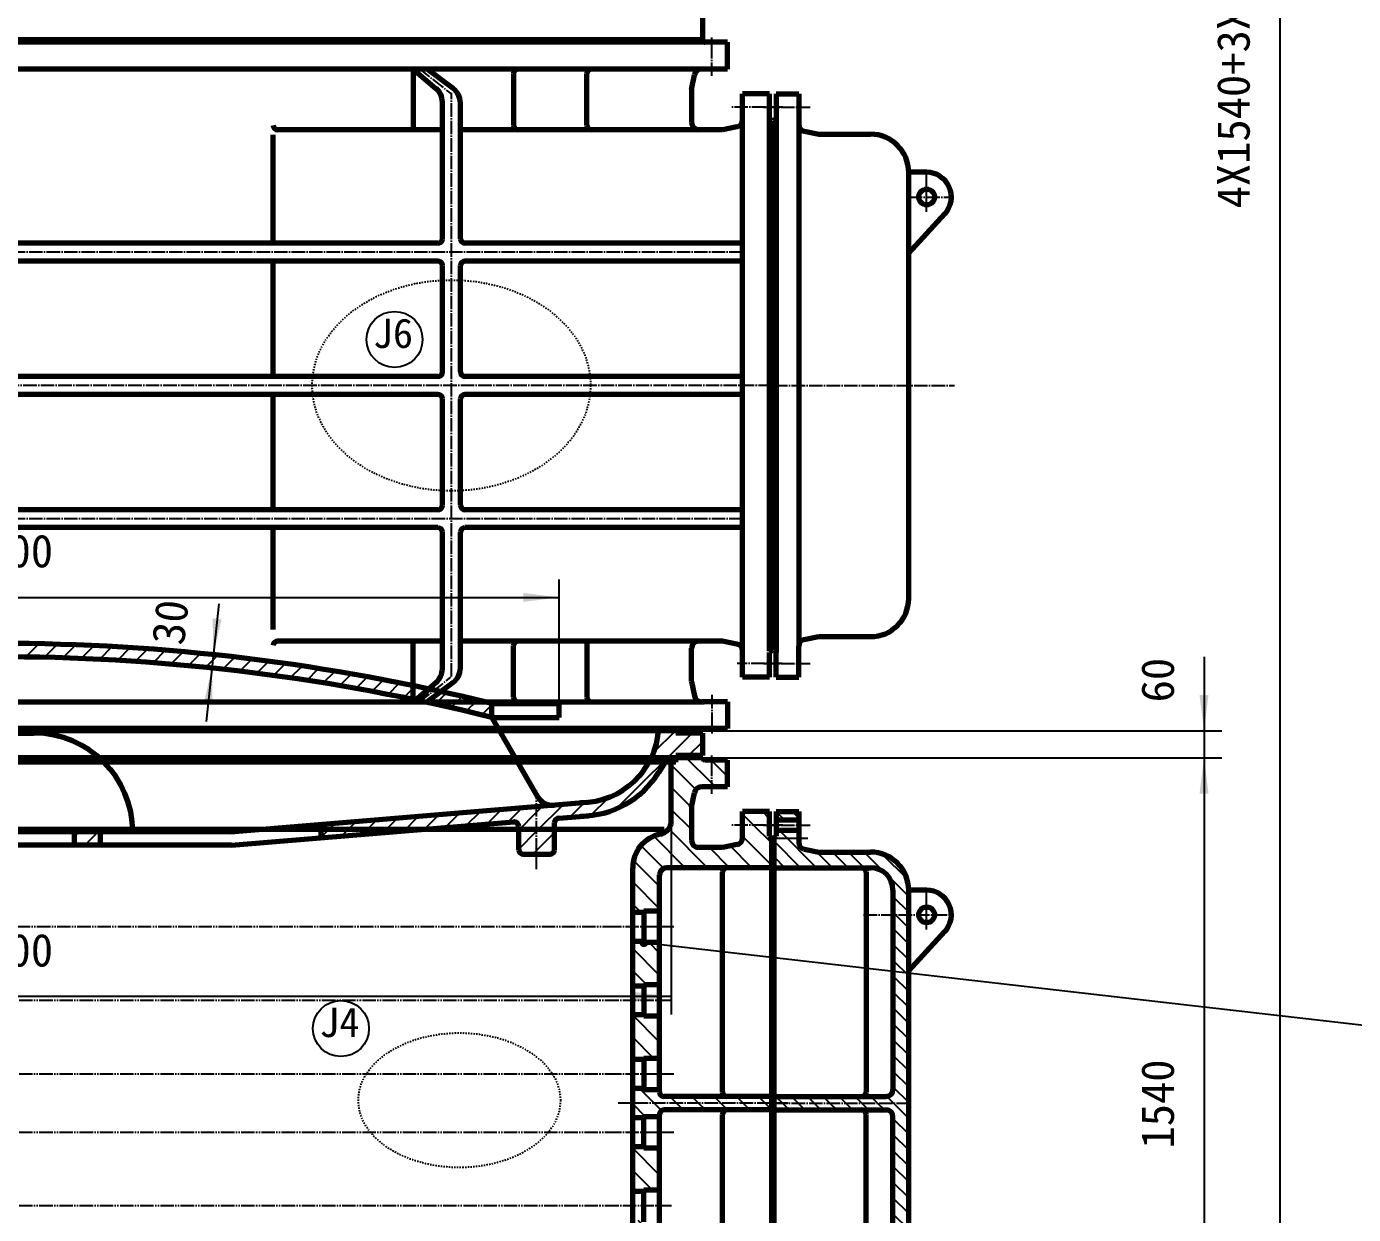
# Model space of a CAD drawing. Header units: millimetres. Extents: x -12040 to 11740, y -16820 to 16820.
# Drawn here: x -5092 to -2135, y -12496 to -9848 of the extents above; entities that cross this region are included whole.
import ezdxf

# ---------------------------------------------------------------- set-up
doc = ezdxf.new("R2010")
doc.units = ezdxf.units.MM
for name, pattern in [('EB_DASH', [6, 3, -3]), ('EB_DASHDOT', [39, 30, -3, 3, -3]), ('EB_DASHDOTDOT', [45, 30, -3, 3, -3, 3, -3])]:
    doc.linetypes.add(name, pattern=pattern)
for name, color, linetype, lineweight in [('CAXA0', 7, 'Continuous', 70), ('CAXA1', 1, 'EB_DASHDOT', 25), ('CAXA2', 6, 'EB_DASH', 25), ('CAXA3', 7, 'Continuous', 25), ('CAXA4', 3, 'Continuous', 25), ('CAXA5', 4, 'Continuous', 25)]:
    doc.layers.add(name, color=color, linetype=linetype, lineweight=lineweight)
doc.styles.add('UserTxtStyle1', font='SIMFANG.TTF')
doc.styles.add('UserTxtStyle2', font='SIMFANG.TTF')
doc.styles.add('标准', font='SIMFANG.TTF')
doc.dimstyles.new('标准', dxfattribs={"dimscale": 20, "dimtxt": 3.5, "dimasz": 4, "dimexe": 2, "dimexo": 0, "dimtad": 1, "dimdsep": 46, "dimtxsty": '标准', "dimcen": 0, "dimdle": 6, "dimaunit": 1, "dimazin": 2, "dimtfac": 1, "dimtdec": 3, "dimtmove": 0, "dimatfit": 3, "dimfxl": 0, "dimtolj": 1, "dimtzin": 0, "dimarcsym": 0})

# ---------------------------------------------------------------- blocks, each defined once
blk = doc.blocks.new('CAXBLOCK4', base_point=(-3585.4, -11522.3))
at = {"layer": 'CAXA5', "color": 0, "linetype": 'Continuous', "lineweight": 25}
for p, q in [((-3600.4, -11548.4), (-3655.2, -11493.6)), ((-3565.2, -11534.1), (-3621.7, -11477.6)), ((-3565.2, -11484.6), (-3567.2, -11482.6)), ((-3530.2, -11519.6), (-3565.2, -11484.6)), ((-3610.2, -11588.1), (-3655.2, -11543.1)), ((-3556.7, -11542.6), (-3565.2, -11534.1)), ((-3610.2, -11637.6), (-3655.2, -11592.6)), ((-3574.7, -11722.6), (-3661, -11636.3)), ((-3431.2, -11668.1), (-3471.7, -11627.6)), ((-3672.1, -11724.2), (-3723, -11673.3)), ((-3624.2, -11722.6), (-3694.4, -11652.5)), ((-3525.2, -11722.6), (-3570.2, -11677.6)), ((-3475.7, -11722.6), (-3524.1, -11674.2)), ((-3431.2, -11717.6), (-3496.2, -11652.6)), ((-3681.2, -11764.6), (-3739.5, -11706.4)), ((-3681.2, -11814.1), (-3741.2, -11754.1)), ((-3722.4, -11822.4), (-3741.2, -11803.6))]:
    blk.add_line(p, q, dxfattribs=at)
blk = doc.blocks.new('CAXBLOCK5', base_point=(-3435.3, -11600.7))
at = {"layer": 'CAXA5', "color": 0, "linetype": 'Continuous', "lineweight": 25}
for p, q in [((-3471.7, -11627.6), (-3496.2, -11603.1)), ((-3436.2, -11613.6), (-3452.2, -11597.6))]:
    blk.add_line(p, q, dxfattribs=at)
blk = doc.blocks.new('CAXBLOCK6', base_point=(-3605.3, -12235))
at = {"layer": 'CAXA5', "color": 0, "linetype": 'Continuous', "lineweight": 25}
for p, q in [((-3681.2, -11962.6), (-3741.2, -11902.6)), ((-3681.2, -11913.1), (-3704.7, -11889.6)), ((-3709.7, -11983.6), (-3741.2, -11952.1)), ((-3681.2, -12111.1), (-3741.2, -12051.1)), ((-3681.2, -12061.6), (-3689.2, -12053.6)), ((-3694.2, -12147.6), (-3741.2, -12100.6)), ((-3740.9, -12150.4), (-3741.2, -12150.1)), ((-3693.2, -12247.6), (-3725.9, -12214.9)), ((-3643.7, -12247.6), (-3658.7, -12232.6)), ((-3594.2, -12247.6), (-3609.2, -12232.6)), ((-3544.7, -12247.6), (-3559.7, -12232.6)), ((-3495.2, -12247.6), (-3510.2, -12232.6)), ((-3445.7, -12247.6), (-3460.7, -12232.6)), ((-3712.7, -12277.6), (-3741.2, -12249.1)), ((-3676.6, -12264.2), (-3693.2, -12247.6)), ((-3628.7, -12262.6), (-3643.7, -12247.6)), ((-3579.2, -12262.6), (-3594.2, -12247.6)), ((-3529.7, -12262.6), (-3544.7, -12247.6)), ((-3480.2, -12262.6), (-3495.2, -12247.6)), ((-3431.2, -12262.1), (-3445.7, -12247.6))]:
    blk.add_line(p, q, dxfattribs=at)
blk = doc.blocks.new('CAXBLOCK7', base_point=(-3664.9, -12559.9))
at = {"layer": 'CAXA5', "color": 0, "linetype": 'Continuous', "lineweight": 25}
for p, q in [((-3681.2, -12408.1), (-3741.2, -12348.1)), ((-3681.2, -12358.6), (-3692.2, -12347.6)), ((-3697.2, -12441.6), (-3741.2, -12397.6)), ((-3681.2, -12556.6), (-3728.9, -12508.9)), ((-3681.7, -12605.6), (-3741.2, -12546.1)), ((-3728.4, -12608.4), (-3741.2, -12595.6))]:
    blk.add_line(p, q, dxfattribs=at)
blk = doc.blocks.new('CAXBLOCK3', base_point=(-5155.2, -11487.6))
at = {"layer": 'CAXA0'}
for p, q in [((-3585.2, -11477.6), (-6725.2, -11477.6)), ((-3645.2, -11487.6), (-5155.2, -11487.6)), ((-3655.2, -11618.5), (-3655.2, -11487.6)), ((-3645.2, -11487.6), (-3645.2, -11477.6)), ((-3530.2, -11482.6), (-3580.2, -11482.6)), ((-3530.2, -11542.6), (-3530.2, -11482.6)), ((-3610.2, -11587.6), (-3603.8, -11555.5)), ((-3530.2, -11542.6), (-3588.1, -11542.6)), ((-3610.2, -11587.6), (-3610.2, -11661.6)), ((-3436.2, -11597.6), (-3496.2, -11597.6)), ((-3496.2, -11655.5), (-3496.2, -11597.6)), ((-3436.2, -11652.6), (-3436.2, -11597.6)), ((-3670.7, -11637.3), (-5155.2, -11637.3)), ((-3541.2, -11677.6), (-3594.2, -11677.6)), ((-3509.1, -11671.2), (-3541.2, -11677.6)), ((-3431.2, -11657.6), (-3436.2, -11652.6)), ((-3431.2, -12837.6), (-3431.2, -11657.6)), ((-3741.2, -12772.6), (-3741.2, -11722.6)), ((-3431.2, -11722.6), (-3665.2, -11722.6)), ((-3541.2, -12222.6), (-3541.2, -11732.6)), ((-3681.2, -12222.6), (-3681.2, -11738.6)), ((-3716.2, -11822.4), (-3741.2, -11822.4)), ((-3681.2, -11819.6), (-3716.2, -11819.6)), ((-3716.2, -11819.6), (-3716.2, -11889.6)), ((-3716.2, -11886.9), (-3741.2, -11886.9)), ((-3681.2, -11889.6), (-3716.2, -11889.6)), ((-3716.2, -11986.4), (-3741.2, -11986.4)), ((-3681.2, -11983.6), (-3716.2, -11983.6)), ((-3716.2, -11983.6), (-3716.2, -12053.6)), ((-3716.2, -12050.9), (-3741.2, -12050.9)), ((-3681.2, -12053.6), (-3716.2, -12053.6)), ((-3716.2, -12150.4), (-3741.2, -12150.4)), ((-3681.2, -12147.6), (-3716.2, -12147.6)), ((-3716.2, -12147.6), (-3716.2, -12217.6)), ((-3716.2, -12214.9), (-3741.2, -12214.9)), ((-3681.2, -12217.6), (-3716.2, -12217.6)), ((-3431.2, -12232.6), (-3671.2, -12232.6)), ((-3431.2, -12262.6), (-3671.2, -12262.6)), ((-3716.2, -12280.4), (-3741.2, -12280.4)), ((-3681.2, -12277.6), (-3716.2, -12277.6)), ((-3716.2, -12347.6), (-3716.2, -12277.6)), ((-3681.2, -12756.6), (-3681.2, -12272.6)), ((-3541.2, -12762.6), (-3541.2, -12272.6)), ((-3716.2, -12344.9), (-3741.2, -12344.9)), ((-3681.2, -12347.6), (-3716.2, -12347.6)), ((-3716.2, -12444.4), (-3741.2, -12444.4)), ((-3681.2, -12441.6), (-3716.2, -12441.6)), ((-3716.2, -12511.6), (-3716.2, -12441.6))]:
    blk.add_line(p, q, dxfattribs=at)
at = {"layer": 'CAXA0', "linetype": 'EB_DASHDOT', "lineweight": 25}
for p, q in [((-3565.2, -11557.7), (-3565.2, -11472.2)), ((-3406.6, -11627.6), (-3523.1, -11627.6)), ((-3649.4, -11854.6), (-3778.8, -11854.6)), ((-3655.1, -12018.6), (-3773.6, -12018.6)), ((-3649.4, -12182.6), (-3773.6, -12182.6)), ((-3394.9, -12247.6), (-3773.6, -12247.6)), ((-3649.4, -12312.6), (-3773.6, -12312.6)), ((-3655.1, -12476.6), (-3773.6, -12476.6))]:
    blk.add_line(p, q, dxfattribs=at)
at = {"layer": 'CAXA0'}
for centre, radius, start, end in [((-3580.2, -11477.6), 5, 180, 270), ((-3588.1, -11558.6), 16, 90, 168.6901), ((-3685.2, -11618.5), 30, 280.8757, 360), ((-3665.2, -11722.6), 76, 100.8757, 180.9201), ((-3594.2, -11661.6), 16, 180, 270), ((-3512.2, -11655.5), 16, 281.3099, 360), ((-3665.2, -11738.6), 16, 90, 180), ((-3531.2, -11732.6), 10, 90, 180), ((-3671.2, -12222.6), 10, 180, 270), ((-3531.2, -12222.6), 10, 180, 270), ((-3671.2, -12272.6), 10, 90, 180), ((-3531.2, -12272.6), 10, 90, 180)]:
    blk.add_arc(centre, radius, start, end, dxfattribs=at)
at = {"layer": 'CAXA3', "linetype": 'Continuous', "lineweight": 25}
blk.add_line((-3350.7, -11657.6), (-3431.2, -11657.6), dxfattribs=at)
at = {"layer": 'CAXA5'}
for name, p in [('CAXBLOCK4', (-3585.4, -11522.3)), ('CAXBLOCK5', (-3435.3, -11600.7)), ('CAXBLOCK6', (-3605.3, -12235)), ('CAXBLOCK7', (-3664.9, -12559.9))]:
    blk.add_blockref(name, p, dxfattribs=at)
blk = doc.blocks.new('CAXBLOCK16', base_point=(-5155.2, -11417.6))
at = {"layer": 'CAXA0', "linetype": 'EB_DASHDOT', "lineweight": 25}
for p, q in [((-3565.2, -9957.7), (-3565.2, -9872.2)), ((-4145.2, -11296.6), (-4145.2, -9995.6)), ((-3406.6, -10027.6), (-3523.1, -10027.6)), ((-3496.2, -10350.6), (-6879.2, -10350.6)), ((-3431.2, -10647.6), (-6879.2, -10647.6)), ((-3496.2, -10944.6), (-6879.2, -10944.6)), ((-3407.9, -11267.6), (-3508.1, -11267.6)), ((-3565.2, -11337.6), (-3565.2, -11423.1))]:
    blk.add_line(p, q, dxfattribs=at)
at = {"layer": 'CAXA0'}
for p, q in [((-3580, -9882.6), (-6726.3, -9882.6)), ((-3585.2, -9877.6), (-6725.2, -9877.6)), ((-3530.2, -9882.6), (-3580.2, -9882.6)), ((-3530.2, -9942.6), (-3530.2, -9882.6)), ((-3588.1, -9942.6), (-6729.8, -9942.6)), ((-4230.6, -9942.6), (-4230.6, -10077.6)), ((-4230.6, -9942.6), (-4179.5, -9985.6)), ((-4198.9, -9942.6), (-4141.3, -9985.6)), ((-4006.9, -9952.6), (-4006.9, -10067.6)), ((-3843.2, -10067.6), (-3843.2, -9952.6)), ((-3610.2, -9987.6), (-3603.8, -9955.5)), ((-3530.2, -9942.6), (-3588.1, -9942.6)), ((-3610.2, -9987.6), (-3610.2, -10061.6)), ((-4165.2, -10320.6), (-4165.2, -10016.3)), ((-4125.2, -10320.6), (-4125.2, -10017.7)), ((-3436.2, -9997.6), (-3496.2, -9997.6)), ((-3496.2, -11239.7), (-3496.2, -9997.6)), ((-3436.2, -11240.1), (-3436.2, -9997.6)), ((-4165.7, -10077.6), (-4532.4, -10077.6)), ((-4144.7, -10077.6), (-4145.2, -10077.6)), ((-3594.2, -10077.6), (-4126.5, -10077.6)), ((-3541.2, -10077.6), (-3594.2, -10077.6)), ((-3509.1, -10071.2), (-3541.2, -10077.6)), ((-3431.2, -10057.6), (-3436.2, -10052.6)), ((-3431.2, -11237.6), (-3431.2, -10057.6)), ((-4542.4, -10330.6), (-4542.4, -10089.1)), ((-4175.2, -10330.6), (-6135.2, -10330.6)), ((-3496.2, -10330.6), (-4115.2, -10330.6)), ((-4175.2, -10370.6), (-6135.2, -10370.6)), ((-4542.4, -10627.6), (-4542.4, -10370.6)), ((-3496.2, -10370.6), (-4115.2, -10370.6)), ((-4165.2, -10617.6), (-4165.2, -10380.6)), ((-4125.2, -10617.6), (-4125.2, -10380.6)), ((-4175.2, -10627.6), (-5856.3, -10627.6)), ((-3496.2, -10627.6), (-4115.2, -10627.6)), ((-4175.2, -10667.6), (-5856.3, -10667.6)), ((-4542.4, -10924.6), (-4542.4, -10667.6)), ((-3496.2, -10667.6), (-4115.2, -10667.6)), ((-4165.2, -10914.6), (-4165.2, -10677.6)), ((-4125.2, -10914.6), (-4125.2, -10677.6)), ((-4175.2, -10924.6), (-6135.2, -10924.6)), ((-3496.2, -10924.6), (-4115.2, -10924.6)), ((-4175.2, -10964.6), (-6135.2, -10964.6)), ((-4542.4, -11191.6), (-4542.4, -10964.6)), ((-3496.2, -10964.6), (-4115.2, -10964.6)), ((-4165.2, -11279), (-4165.2, -10974.6)), ((-4125.2, -11277.6), (-4125.2, -10974.6)), ((-4165.2, -11217.6), (-4532.4, -11217.6)), ((-4230.6, -11352.6), (-4230.6, -11217.6)), ((-3594.2, -11217.6), (-4125.2, -11217.6)), ((-4006.9, -11342.6), (-4006.9, -11227.6)), ((-3843.2, -11217.6), (-3843.2, -11342.6)), ((-3610.2, -11307.6), (-3610.2, -11233.6)), ((-3541.2, -11217.6), (-3594.2, -11217.6)), ((-3541.2, -11217.6), (-3594.2, -11217.6)), ((-3509.1, -11224.1), (-3541.2, -11217.6)), ((-3496.2, -11297.6), (-3496.2, -11239.7)), ((-3431.2, -11237.6), (-3436.2, -11242.6)), ((-3436.2, -11297.6), (-3436.2, -11242.6)), ((-4230.6, -11352.6), (-4179.5, -11309.6)), ((-4198.9, -11352.6), (-4141.3, -11309.6)), ((-3610.2, -11307.6), (-3603.8, -11339.8)), ((-3436.2, -11297.6), (-3496.2, -11297.6)), ((-6780.2, -11352.6), (-3581.9, -11352.6)), ((-3530.2, -11352.6), (-3588.1, -11352.6)), ((-3530.2, -11352.6), (-3530.2, -11412.6)), ((-3580.2, -11412.6), (-6780.2, -11412.6)), ((-3585.2, -11417.6), (-6725.2, -11417.6)), ((-3585.2, -11417.6), (-6725.2, -11417.6)), ((-3530.2, -11412.6), (-3580.2, -11412.6))]:
    blk.add_line(p, q, dxfattribs=at)
for centre, radius, start, end in [((-3580.2, -9877.6), 5, 180, 270), ((-3996.9, -9952.6), 10, 90, 180), ((-3833.2, -9952.6), 10, 90, 180), ((-3588.1, -9958.6), 16, 90, 168.6901), ((-4205.2, -10016.3), 40, 0, 49.941), ((-4165.2, -10017.7), 40, 0, 53.258), ((-4532.4, -10067.6), 10, 180, 270), ((-3996.9, -10067.6), 10, 180, 270), ((-3833.2, -10067.6), 10, 180, 270), ((-3594.2, -10061.6), 16, 180, 270), ((-3512.2, -10055.5), 16, 281.3099, 360), ((-4175.2, -10320.6), 10, 270, 360), ((-4115.2, -10320.6), 10, 180, 270), ((-4175.2, -10380.6), 10, 0, 90), ((-4115.2, -10380.6), 10, 90, 180), ((-4175.2, -10617.6), 10, 270, 360), ((-4115.2, -10617.6), 10, 180, 270), ((-4175.2, -10677.6), 10, 0, 90), ((-4115.2, -10677.6), 10, 90, 180), ((-4175.2, -10914.6), 10, 270, 360), ((-4115.2, -10914.6), 10, 180, 270), ((-4175.2, -10974.6), 10, 0, 90), ((-4115.2, -10974.6), 10, 90, 180), ((-4532.4, -11227.6), 10, 90, 180), ((-3996.9, -11227.6), 10, 90, 180), ((-3594.2, -11233.6), 16, 90, 180), ((-3512.2, -11239.7), 16, 0, 78.6901), ((-4205.2, -11279), 40, 310.059, 360), ((-4165.2, -11277.6), 40, 306.742, 360), ((-3996.9, -11342.6), 10, 180, 270), ((-3833.2, -11342.6), 10, 180, 270), ((-3588.1, -11336.6), 16, 191.3099, 270), ((-3580.2, -11417.6), 5, 90, 180)]:
    blk.add_arc(centre, radius, start, end, dxfattribs=at)
at = {"layer": 'CAXA0', "linetype": 'EB_DASH', "lineweight": 25}
blk.add_ellipse((-4145.2, -10647.6), major_axis=(310, 0), ratio=0.758065, dxfattribs=at)
at = {"layer": 'CAXA1', "linetype": 'EB_DASHDOT', "lineweight": 25}
for p, q in [((-4217.7, -9940.8), (-4146.5, -9997.2)), ((-4217.7, -11354.5), (-4146.5, -11298.1))]:
    blk.add_line(p, q, dxfattribs=at)
blk = doc.blocks.new('CAXBLOCK19', base_point=(-5000.2, -11235))
at = {"layer": 'CAXA5', "color": 0, "linetype": 'Continuous', "lineweight": 25}
for p, q in [((-5155.2, -11229.3), (-5148.5, -11222.6)), ((-5155.2, -11271.8), (-5106.4, -11222.9)), ((-5094.1, -11253), (-5064.6, -11223.5)), ((-5052.4, -11253.8), (-5023.1, -11224.5)), ((-5011.1, -11254.9), (-4982.1, -11225.9)), ((-4970.2, -11256.4), (-4941.4, -11227.6)), ((-4929.6, -11258.2), (-4901, -11229.7)), ((-4889.3, -11260.4), (-4861, -11232.1)), ((-4849.4, -11262.9), (-4821.3, -11234.8)), ((-4809.8, -11265.8), (-4781.9, -11237.9)), ((-4770.5, -11268.9), (-4742.9, -11241.2)), ((-4731.6, -11272.4), (-4704.1, -11244.9)), ((-4693, -11276.2), (-4665.7, -11248.9)), ((-4654.6, -11280.3), (-4627.5, -11253.1)), ((-4616.6, -11284.6), (-4589.6, -11257.7)), ((-4578.8, -11289.3), (-4552, -11262.5)), ((-4541.3, -11294.2), (-4514.7, -11267.6)), ((-4504.1, -11299.5), (-4477.7, -11273)), ((-4467.2, -11305), (-4440.9, -11278.7)), ((-4430.5, -11310.7), (-4404.4, -11284.6)), ((-4394.1, -11316.8), (-4368.1, -11290.8)), ((-5155.2, -11314.2), (-5140.2, -11299.2)), ((-4358, -11323), (-4332.1, -11297.2)), ((-4322.1, -11329.6), (-4296.4, -11303.9)), ((-4286.4, -11336.4), (-4260.9, -11310.8)), ((-4251, -11343.4), (-4225.6, -11318)), ((-5155.2, -11356.6), (-5140.2, -11341.6)), ((-4215.9, -11350.7), (-4190.6, -11325.4)), ((-4181, -11358.2), (-4155.8, -11333)), ((-4146.3, -11365.9), (-4121.3, -11340.9)), ((-4111.9, -11373.9), (-4086.9, -11349)), ((-4077.6, -11382.1), (-4055.2, -11359.7)), ((-5155.2, -11399), (-5140.2, -11384))]:
    blk.add_line(p, q, dxfattribs=at)
blk = doc.blocks.new('CAXBLOCK22', base_point=(-4948.5, -11660.3))
at = {"layer": 'CAXA5', "color": 0, "linetype": 'Continuous', "lineweight": 25}
for p, q in [((-5382.7, -11669), (-5356.4, -11642.6)), ((-4985.2, -11653.3), (-4974.6, -11642.6)), ((-4962.1, -11672.6), (-4932.1, -11642.6)), ((-5344, -11672.6), (-5325.2, -11653.9))]:
    blk.add_line(p, q, dxfattribs=at)
blk = doc.blocks.new('CAXBLOCK26', base_point=(-3387.3, -11661.1))
at = {"layer": 'CAXA5', "color": 0, "linetype": 'Continuous', "lineweight": 25}
for p, q in [((-4020.2, -11621.6), (-3987.3, -11588.8)), ((-3955.2, -11641.5), (-3894.8, -11581.1)), ((-3955.2, -11599.1), (-3941.1, -11585)), ((-3881.4, -11610.1), (-3857.2, -11586)), ((-4344, -11648.5), (-4311.2, -11615.7)), ((-4297.7, -11644.6), (-4264.9, -11611.8)), ((-4251.5, -11640.8), (-4218.7, -11608)), ((-4205.2, -11637), (-4172.4, -11604.2)), ((-4159, -11633.1), (-4126.1, -11600.3)), ((-4112.7, -11629.3), (-4079.9, -11596.5)), ((-4066.4, -11625.5), (-4033.6, -11592.6)), ((-3995.2, -11639.1), (-3955.2, -11599.1)), ((-4435.2, -11654.8), (-4403.7, -11623.3)), ((-4390.3, -11652.3), (-4357.4, -11619.5)), ((-3995.2, -11681.5), (-3955.2, -11641.5)), ((-3955.2, -11684), (-3915.2, -11644)), ((-3963.9, -11692.6), (-3955.2, -11684)), ((-3920, -11691.1), (-3916.7, -11687.9))]:
    blk.add_line(p, q, dxfattribs=at)
blk = doc.blocks.new('CAXBLOCK27', base_point=(-3639, -11454.2))
at = {"layer": 'CAXA5', "color": 0, "linetype": 'Continuous', "lineweight": 25}
for p, q in [((-3777.7, -11591.3), (-3609, -11422.6)), ((-3694.9, -11466.1), (-3645.2, -11416.4)), ((-3616.6, -11472.6), (-3585.2, -11441.2)), ((-3857.2, -11586), (-3848.6, -11577.3)), ((-3835, -11606.2), (-3794.6, -11565.8))]:
    blk.add_line(p, q, dxfattribs=at)
blk = doc.blocks.new('CAXBLOCK17', base_point=(-5155.2, -11642.6))
at = {"layer": 'CAXA0'}
for p, q in [((-4055.2, -11356.7), (-3905.2, -11356.7)), ((-4055.2, -11387.6), (-4055.2, -11356.7)), ((-3905.2, -11387.6), (-3905.2, -11356.7)), ((-4055.2, -11387.6), (-3905.2, -11387.6)), ((-4055.2, -11387.6), (-3954, -11563)), ((-5140.2, -11422.6), (-5075.2, -11422.6)), ((-3645.2, -11412.6), (-4041.9, -11412.6)), ((-3645.2, -11422.6), (-3645.2, -11412.6)), ((-3585.2, -11422.6), (-3645.2, -11422.6)), ((-3585.2, -11472.6), (-3585.2, -11422.6)), ((-3664.5, -11480), (-3682.9, -11509.5)), ((-3645.2, -11482.6), (-3666.1, -11482.6)), ((-3645.2, -11482.6), (-3645.2, -11472.6)), ((-3585.2, -11472.6), (-3645.2, -11472.6)), ((-3683, -11509.6), (-3682.9, -11509.5)), ((-4637.7, -11642.7), (-3842.8, -11576.8)), ((-3906, -11612.2), (-3840.4, -11606.7)), ((-4635.2, -11642.6), (-5155.2, -11642.6)), ((-4985.2, -11672.6), (-4985.2, -11642.6)), ((-4927.7, -11642.6), (-4927.7, -11672.6)), ((-4635.2, -11672.6), (-4006, -11620.5)), ((-4435.2, -11656), (-4435.2, -11625.9)), ((-3995.2, -11682.6), (-3995.2, -11630.4)), ((-3915.2, -11682.6), (-3915.2, -11622.1)), ((-4635.2, -11672.6), (-5155.2, -11672.6)), ((-3985.2, -11692.6), (-3925.2, -11692.6))]:
    blk.add_line(p, q, dxfattribs=at)
at = {"layer": 'CAXA0', "linetype": 'EB_DASHDOT', "lineweight": 25}
blk.add_line((-3955.2, -11725.8), (-3955.2, -11550.3), dxfattribs=at)
at = {"layer": 'CAXA0'}
for centre, radius, start, end in [((-5155.2, -15801.6), 4579, 76.1001, 90), ((-5155.2, -15801.6), 4549, 76.0065, 89.6844), ((-5075.2, -11642.6), 220, 0, 90), ((-3857.2, -11403.4), 174, 270, 356.9658), ((-3660.2, -11482.6), 5, 0, 147.9745), ((-3857.2, -11403.4), 204, 270, 328.6347), ((-3919.3, -11543), 40, 210, 274.74), ((-3905.2, -11622.1), 10, 94.74, 180), ((-4005.2, -11630.4), 10, 0, 94.74), ((-3985.2, -11682.6), 10, 180, 270), ((-3925.2, -11682.6), 10, 270, 360)]:
    blk.add_arc(centre, radius, start, end, dxfattribs=at)
at = {"layer": 'CAXA2', "linetype": 'EB_DASH', "lineweight": 25}
blk.add_line((-4041.9, -11412.6), (-5155.2, -11412.6), dxfattribs=at)
at = {"layer": 'CAXA3', "linetype": 'Continuous', "lineweight": 25}
for p, q in [((-3660.2, -11491.7), (-3660.2, -11479.6)), ((-3655.2, -11482.6), (-3655.2, -11495.8))]:
    blk.add_line(p, q, dxfattribs=at)
at = {"layer": 'CAXA5'}
for name, p in [('CAXBLOCK19', (-5000.2, -11235)), ('CAXBLOCK27', (-3639, -11454.2)), ('CAXBLOCK26', (-3387.3, -11661.1)), ('CAXBLOCK22', (-4948.5, -11660.3))]:
    blk.add_blockref(name, p, dxfattribs=at)
blk = doc.blocks.new('CAXBLOCK29', base_point=(-3386.7, -11759.9))
at = {"layer": 'CAXA5', "color": 0, "linetype": 'Continuous', "lineweight": 25}
for p, q in [((-3421.2, -11597.7), (-3402.8, -11616.1)), ((-3385.9, -11597.6), (-3371.2, -11612.3)), ((-3415.1, -11639.1), (-3331.6, -11722.6)), ((-3379.8, -11639.1), (-3371.2, -11647.7)), ((-3426.2, -11663.4), (-3367, -11722.6)), ((-3426.2, -11698.7), (-3402.3, -11722.6)), ((-3332.5, -11686.4), (-3296.3, -11722.6)), ((-3295.9, -11687.6), (-3260.9, -11722.6)), ((-3260.6, -11687.6), (-3225.6, -11722.6)), ((-3225.2, -11687.6), (-3126.2, -11786.6)), ((-3186, -11691.5), (-3130, -11747.4)), ((-3161.2, -11787), (-3126.2, -11822)), ((-3161.2, -11822.3), (-3155.9, -11827.6))]:
    blk.add_line(p, q, dxfattribs=at)
blk = doc.blocks.new('CAXBLOCK30', base_point=(-3194.4, -12573))
at = {"layer": 'CAXA5', "color": 0, "linetype": 'Continuous', "lineweight": 25}
for p, q in [((-3155.9, -11827.6), (-3126.2, -11857.3)), ((-3161.2, -11857.7), (-3126.2, -11892.7)), ((-3161.2, -11893), (-3126.2, -11928)), ((-3161.2, -11928.4), (-3126.2, -11963.4)), ((-3161.2, -11963.7), (-3126.2, -11998.7)), ((-3161.2, -11999.1), (-3126.2, -12034.1)), ((-3161.2, -12034.5), (-3126.2, -12069.5)), ((-3161.2, -12069.8), (-3126.2, -12104.8)), ((-3161.2, -12105.2), (-3126.2, -12140.2)), ((-3161.2, -12140.5), (-3126.2, -12175.5)), ((-3161.2, -12175.9), (-3126.2, -12210.9)), ((-3422.7, -12232.6), (-3407.7, -12247.6)), ((-3387.3, -12232.6), (-3372.3, -12247.6)), ((-3352, -12232.6), (-3337, -12247.6)), ((-3316.6, -12232.6), (-3301.6, -12247.6)), ((-3281.2, -12232.6), (-3266.2, -12247.6)), ((-3245.9, -12232.6), (-3230.9, -12247.6)), ((-3210.5, -12232.6), (-3195.5, -12247.6)), ((-3175.2, -12232.6), (-3160.2, -12247.6)), ((-3161.2, -12211.2), (-3126.2, -12246.2)), ((-3407.7, -12247.6), (-3392.7, -12262.6)), ((-3372.3, -12247.6), (-3357.3, -12262.6)), ((-3337, -12247.6), (-3322, -12262.6)), ((-3301.6, -12247.6), (-3286.6, -12262.6)), ((-3266.2, -12247.6), (-3251.2, -12262.6)), ((-3230.9, -12247.6), (-3215.9, -12262.6)), ((-3195.5, -12247.6), (-3180.5, -12262.6)), ((-3160.2, -12247.6), (-3126.2, -12281.6)), ((-3161.2, -12281.9), (-3126.2, -12316.9)), ((-3161.2, -12317.3), (-3126.2, -12352.3)), ((-3161.2, -12352.7), (-3126.2, -12387.7)), ((-3161.2, -12388), (-3126.2, -12423)), ((-3161.2, -12423.4), (-3126.2, -12458.4)), ((-3161.2, -12458.7), (-3126.2, -12493.7)), ((-3161.2, -12494.1), (-3126.2, -12529.1)), ((-3161.2, -12529.4), (-3126.2, -12564.4)), ((-3161.2, -12564.8), (-3126.2, -12599.8)), ((-3161.2, -12600.1), (-3126.2, -12635.1)), ((-3161.2, -12635.5), (-3126.2, -12670.5)), ((-3161.2, -12670.9), (-3126.2, -12705.9)), ((-3161.2, -12706.2), (-3127.9, -12739.5)), ((-3163.9, -12738.9), (-3137.6, -12765.2)), ((-3201.8, -12771.7), (-3174.3, -12799.2)), ((-3178.1, -12760.1), (-3153.3, -12784.8)), ((-3426.2, -12794.8), (-3371.2, -12849.8)), ((-3413, -12772.6), (-3367.1, -12818.6)), ((-3377.6, -12772.6), (-3339.9, -12810.4)), ((-3342.3, -12772.6), (-3307.3, -12807.6)), ((-3306.9, -12772.6), (-3271.9, -12807.6)), ((-3271.6, -12772.6), (-3236.6, -12807.6)), ((-3236.2, -12772.6), (-3201.7, -12807.1)), ((-3426.2, -12830.1), (-3400.2, -12856.1))]:
    blk.add_line(p, q, dxfattribs=at)
blk = doc.blocks.new('CAXBLOCK31', base_point=(-3360.2, -12938.7))
at = {"layer": 'CAXA5', "color": 0, "linetype": 'Continuous', "lineweight": 25}
for p, q in [((-3412.6, -12879.1), (-3394.1, -12897.6)), ((-3377.2, -12879.1), (-3371.2, -12885.1))]:
    blk.add_line(p, q, dxfattribs=at)
blk = doc.blocks.new('CAXBLOCK28', base_point=(-3126.2, -12247.6))
at = {"layer": 'CAXA0'}
for p, q in [((-3421.2, -11597.6), (-3371.2, -11597.6)), ((-3421.2, -11597.6), (-3421.2, -11652.6)), ((-3421.2, -11616.1), (-3371.2, -11616.1)), ((-3371.2, -11597.6), (-3371.2, -11666.3)), ((-3421.2, -11639.1), (-3371.2, -11639.1)), ((-3426.2, -11657.6), (-3421.2, -11652.6)), ((-3426.2, -12837.6), (-3426.2, -11657.6)), ((-3359.2, -11681), (-3326.2, -11687.6)), ((-3326.2, -11687.6), (-3211.2, -11687.6)), ((-3426.2, -11722.6), (-3211.2, -11722.6)), ((-3221.2, -11732.6), (-3221.2, -12222.6)), ((-3161.2, -11772.6), (-3161.2, -12217.6)), ((-3126.2, -12722.6), (-3126.2, -11772.6)), ((-3086.2, -11772.6), (-3126.2, -11772.6)), ((-3126.2, -11952.6), (-3045.7, -11864.8)), ((-3426.2, -12232.6), (-3176.2, -12232.6)), ((-3426.2, -12262.6), (-3176.2, -12262.6)), ((-3221.2, -12762.6), (-3221.2, -12272.6)), ((-3161.2, -12722.6), (-3161.2, -12277.6)), ((-3426.2, -12772.6), (-3211.2, -12772.6)), ((-3371.2, -12897.6), (-3371.2, -12828.9)), ((-3359.2, -12814.2), (-3326.2, -12807.6)), ((-3326.2, -12807.6), (-3211.2, -12807.6)), ((-3426.2, -12837.6), (-3421.2, -12842.6)), ((-3421.2, -12897.6), (-3421.2, -12842.6)), ((-3421.2, -12856.1), (-3371.2, -12856.1)), ((-3421.2, -12879.1), (-3371.2, -12879.1)), ((-3421.2, -12897.6), (-3371.2, -12897.6))]:
    blk.add_line(p, q, dxfattribs=at)
at = {"layer": 'CAXA0', "linetype": 'EB_DASHDOT', "lineweight": 25}
for p, q in [((-3449.4, -11627.6), (-3345.5, -11627.6)), ((-3226.8, -11827.6), (-3035.5, -11827.6)), ((-3449.4, -12867.6), (-3345.5, -12867.6))]:
    blk.add_line(p, q, dxfattribs=at)
at = {"layer": 'CAXA0'}
blk.add_circle((-3086.2, -11827.6), 17.5, dxfattribs=at)
for centre, radius, start, end in [((-3356.2, -11666.3), 15, 180, 258.6901), ((-3211.2, -11772.6), 85, 0, 90), ((-3231.2, -11732.6), 10, 0, 90), ((-3211.2, -11772.6), 50, 0, 90), ((-3086.2, -11827.6), 55, 317.4797, 90), ((-3231.2, -12222.6), 10, 270, 360), ((-3176.2, -12217.6), 15, 270, 360), ((-3231.2, -12272.6), 10, 0, 90), ((-3176.2, -12277.6), 15, 0, 90), ((-3211.2, -12722.6), 50, 270, 360), ((-3211.2, -12722.6), 85, 270, 360), ((-3231.2, -12762.6), 10, 270, 360), ((-3356.2, -12828.9), 15, 101.3099, 180)]:
    blk.add_arc(centre, radius, start, end, dxfattribs=at)
at = {"layer": 'CAXA1', "linetype": 'EB_DASHDOT', "lineweight": 25}
blk.add_line((-3426.2, -12247.6), (-3126.2, -12247.6), dxfattribs=at)
at = {"layer": 'CAXA3', "linetype": 'Continuous', "lineweight": 25}
blk.add_line((-3086.2, -11860.3), (-3086.2, -11772.6), dxfattribs=at)
at = {"layer": 'CAXA5'}
for name, p in [('CAXBLOCK29', (-3386.7, -11759.9)), ('CAXBLOCK30', (-3194.4, -12573)), ('CAXBLOCK31', (-3360.2, -12938.7))]:
    blk.add_blockref(name, p, dxfattribs=at)
blk = doc.blocks.new('CAXBLOCK32', base_point=(-3426.2, -10647.6))
at = {"layer": 'CAXA0'}
for p, q in [((-3421.2, -9997.6), (-3371.2, -9997.6)), ((-3421.2, -9997.6), (-3421.2, -11242.6)), ((-3371.2, -9997.6), (-3371.2, -11228.9)), ((-3426.2, -10057.6), (-3421.2, -10052.6)), ((-3426.2, -11237.6), (-3426.2, -10057.6)), ((-3359.2, -10081), (-3326.2, -10087.6)), ((-3326.2, -10087.6), (-3211.2, -10087.6)), ((-3126.2, -11122.6), (-3126.2, -10172.6)), ((-3086.2, -10172.6), (-3126.2, -10172.6)), ((-3126.2, -10352.6), (-3045.7, -10264.8)), ((-3371.2, -11297.6), (-3371.2, -11228.9)), ((-3359.2, -11214.2), (-3326.2, -11207.6)), ((-3326.2, -11207.6), (-3211.2, -11207.6)), ((-3426.2, -11237.6), (-3421.2, -11242.6)), ((-3421.2, -11297.6), (-3421.2, -11242.6)), ((-3421.2, -11297.6), (-3371.2, -11297.6))]:
    blk.add_line(p, q, dxfattribs=at)
at = {"layer": 'CAXA0', "linetype": 'EB_DASHDOT', "lineweight": 25}
for p, q in [((-3449.4, -10027.6), (-3345.5, -10027.6)), ((-3126.2, -10227.6), (-3035.5, -10227.6)), ((-3449.4, -11267.6), (-3345.5, -11267.6))]:
    blk.add_line(p, q, dxfattribs=at)
at = {"layer": 'CAXA0'}
blk.add_circle((-3086.2, -10227.6), 17.5, dxfattribs=at)
for centre, radius, start, end in [((-3356.2, -10066.3), 15, 180, 258.6901), ((-3211.2, -10172.6), 85, 0, 90), ((-3086.2, -10227.6), 55, 317.4797, 90), ((-3211.2, -11122.6), 85, 270, 360), ((-3356.2, -11228.9), 15, 101.3099, 180)]:
    blk.add_arc(centre, radius, start, end, dxfattribs=at)
at = {"layer": 'CAXA1', "linetype": 'EB_DASHDOT', "lineweight": 25}
blk.add_line((-3426.2, -10647.6), (-3024, -10647.6), dxfattribs=at)
at = {"layer": 'CAXA3', "linetype": 'Continuous', "lineweight": 25}
blk.add_line((-3086.2, -10260.3), (-3086.2, -10172.6), dxfattribs=at)
blk = doc.blocks.new('*CAXBLOCK133134')
at = {"layer": 'CAXA4', "linetype": 'Continuous', "lineweight": 25}
for points in [[(-4675.6, -11247.8), (-4677.1, -11167.2), (-4657.2, -11169.3)], [(-4678.7, -11277.7), (-4697, -11356.2), (-4677.2, -11358.3)]]:
    blk.add_hatch(color=0, dxfattribs=at).paths.add_polyline_path(points, flags=0)
at = {"layer": 'CAXA4', "color": 0, "linetype": 'Continuous', "lineweight": 25}
blk.add_line((-4663.7, -11134.8), (-4691.3, -11397), dxfattribs=at)
at = {"layer": 'CAXA4', "color": 0, "linetype": 'Continuous', "lineweight": 25, "insert": (-4813.5, -11221), "char_height": 72.993, "attachment_point": 1, "rotation": 83.9873, "style": 'UserTxtStyle2'}
blk.add_mtext('\\fFangSong_GB2312|b0|i0|p34;30', dxfattribs=at)
blk = doc.blocks.new('*CAXBLOCK136137')
at = {"layer": 'CAXA4', "linetype": 'Continuous', "lineweight": 25}
for points in [[(-6405.2, -11120.1), (-6325.2, -11130.1), (-6325.2, -11110.1)], [(-3905.2, -11120.1), (-3985.2, -11130.1), (-3985.2, -11110.1)]]:
    blk.add_hatch(color=0, dxfattribs=at).paths.add_polyline_path(points, flags=0)
at = {"layer": 'CAXA4', "color": 0, "linetype": 'Continuous', "lineweight": 25}
for p, q in [((-6405.2, -11356.7), (-6405.2, -11080.1)), ((-3905.2, -11356.7), (-3905.2, -11080.1)), ((-6405.2, -11120.1), (-3905.2, -11120.1))]:
    blk.add_line(p, q, dxfattribs=at)
at = {"layer": 'CAXA4', "color": 0, "linetype": 'Continuous', "lineweight": 25, "insert": (-5306.7, -10980.1), "char_height": 72.993, "attachment_point": 1, "style": 'UserTxtStyle2'}
blk.add_mtext('\\fFangSong_GB2312|b0|i0|p34;φ2500', dxfattribs=at)
blk = doc.blocks.new('*CAXBLOCK137138')
at = {"layer": 'CAXA4', "linetype": 'Continuous', "lineweight": 25}
for points in [[(-6655.2, -12009.9), (-6575.2, -11999.9), (-6575.2, -12019.9)], [(-3655.2, -12009.9), (-3735.2, -11999.9), (-3735.2, -12019.9)]]:
    blk.add_hatch(color=0, dxfattribs=at).paths.add_polyline_path(points, flags=0)
at = {"layer": 'CAXA4', "color": 0, "linetype": 'Continuous', "lineweight": 25}
for p, q in [((-3655.2, -11487.6), (-3655.2, -12049.9)), ((-6655.2, -11618.5), (-6655.2, -12049.9)), ((-3655.2, -12009.9), (-6655.2, -12009.9))]:
    blk.add_line(p, q, dxfattribs=at)
at = {"layer": 'CAXA4', "color": 0, "linetype": 'Continuous', "lineweight": 25, "insert": (-5306.7, -11869.9), "char_height": 72.993, "attachment_point": 1, "style": 'UserTxtStyle2'}
blk.add_mtext('\\fFangSong_GB2312|b0|i0|p34;φ3000', dxfattribs=at)
blk = doc.blocks.new('*CAXBLOCK145146')
at = {"layer": 'CAXA4', "linetype": 'Continuous', "lineweight": 25}
for points in [[(-2468.2, -11477.6), (-2478.2, -11557.6), (-2458.2, -11557.6)], [(-2468.2, -13017.6), (-2478.2, -12937.6), (-2458.2, -12937.6)]]:
    blk.add_hatch(color=0, dxfattribs=at).paths.add_polyline_path(points, flags=0)
at = {"layer": 'CAXA4', "color": 0, "linetype": 'Continuous', "lineweight": 25}
for p, q in [((-3585.2, -11477.6), (-2428.2, -11477.6)), ((-2468.2, -11477.6), (-2468.2, -13017.6)), ((-3585.2, -13017.6), (-2428.2, -13017.6))]:
    blk.add_line(p, q, dxfattribs=at)
at = {"layer": 'CAXA4', "color": 0, "linetype": 'Continuous', "lineweight": 25, "insert": (-2608.2, -12348.7), "char_height": 72.993, "attachment_point": 1, "rotation": 90, "style": 'UserTxtStyle2'}
blk.add_mtext('\\fFangSong_GB2312|b0|i0|p34;1540', dxfattribs=at)
blk = doc.blocks.new('*CAXBLOCK146147')
at = {"layer": 'CAXA4', "linetype": 'Continuous', "lineweight": 25}
for points in [[(-2468.2, -11417.6), (-2478.2, -11337.6), (-2458.2, -11337.6)], [(-2468.2, -11477.6), (-2478.2, -11557.6), (-2458.2, -11557.6)]]:
    blk.add_hatch(color=0, dxfattribs=at).paths.add_polyline_path(points, flags=0)
at = {"layer": 'CAXA4', "color": 0, "linetype": 'Continuous', "lineweight": 25}
for p, q in [((-2468.2, -11252.7), (-2468.2, -11597.6)), ((-3585.2, -11417.6), (-2428.2, -11417.6)), ((-3585.2, -11477.6), (-2428.2, -11477.6))]:
    blk.add_line(p, q, dxfattribs=at)
at = {"layer": 'CAXA4', "color": 0, "linetype": 'Continuous', "lineweight": 25, "insert": (-2608.2, -11354.1), "char_height": 72.993, "attachment_point": 1, "rotation": 90, "style": 'UserTxtStyle2'}
blk.add_mtext('\\fFangSong_GB2312|b0|i0|p34;60', dxfattribs=at)
blk = doc.blocks.new('*CAXBLOCK162163')
at = {"layer": 'CAXA4', "linetype": 'Continuous', "lineweight": 25}
for points in [[(-2299.4, -6677.6), (-2309.4, -6757.6), (-2289.4, -6757.6)], [(-2299.4, -13017.6), (-2309.4, -12937.6), (-2289.4, -12937.6)]]:
    blk.add_hatch(color=0, dxfattribs=at).paths.add_polyline_path(points, flags=0)
at = {"layer": 'CAXA4', "color": 0, "linetype": 'Continuous', "lineweight": 25}
for p, q in [((-3585.2, -6677.6), (-2259.4, -6677.6)), ((-2299.4, -6677.6), (-2299.4, -13017.6)), ((-3585.2, -13017.6), (-2259.4, -13017.6))]:
    blk.add_line(p, q, dxfattribs=at)
at = {"layer": 'CAXA4', "color": 0, "linetype": 'Continuous', "lineweight": 25, "insert": (-2439.4, -10253.1), "char_height": 72.993, "attachment_point": 1, "rotation": 90, "style": 'UserTxtStyle2'}
blk.add_mtext('\\fFangSong_GB2312|b0|i0|p34;4X1540+3X60=6340', dxfattribs=at)
blk = doc.blocks.new('*CAXBLOCK197198')
at = {"layer": 'CAXA4', "linetype": 'Continuous', "lineweight": 25}
for points in [[(-1257, 1042.4), (-1267, 962.4), (-1247, 962.4)], [(-1257, -14137.6), (-1267, -14057.6), (-1247, -14057.6)]]:
    blk.add_hatch(color=0, dxfattribs=at).paths.add_polyline_path(points, flags=0)
at = {"layer": 'CAXA4', "color": 0, "linetype": 'Continuous', "lineweight": 25}
for p, q in [((-3245.2, 1042.4), (-1217, 1042.4)), ((-1257, 1042.4), (-1257, -14137.6)), ((-3425.2, -14137.6), (-1217, -14137.6))]:
    blk.add_line(p, q, dxfattribs=at)
at = {"layer": 'CAXA4', "color": 0, "linetype": 'Continuous', "lineweight": 25, "insert": (-1397, -6674.1), "char_height": 72.993, "attachment_point": 1, "rotation": 90, "style": 'UserTxtStyle2'}
blk.add_mtext('\\fFangSong_GB2312|b0|i0|p34;15180', dxfattribs=at)
blk = doc.blocks.new('*CAXBLOCK265266')
at = {"layer": 'CAXA4', "linetype": 'Continuous', "lineweight": 25}
for points in [[(-693.2, 15782.4), (-703.2, 15702.4), (-683.2, 15702.4)], [(-693.2, -14137.6), (-703.2, -14057.6), (-683.2, -14057.6)]]:
    blk.add_hatch(color=0, dxfattribs=at).paths.add_polyline_path(points, flags=0)
at = {"layer": 'CAXA4', "color": 0, "linetype": 'Continuous', "lineweight": 25}
for p, q in [((-4539.2, 15782.4), (-653.2, 15782.4)), ((-693.2, 15782.4), (-693.2, -14137.6)), ((-3425.2, -14137.6), (-653.2, -14137.6))]:
    blk.add_line(p, q, dxfattribs=at)
at = {"layer": 'CAXA4', "color": 0, "linetype": 'Continuous', "lineweight": 25, "insert": (-833.2, 695.9), "char_height": 72.993, "attachment_point": 1, "rotation": 90, "style": 'UserTxtStyle2'}
blk.add_mtext('\\fFangSong_GB2312|b0|i0|p34;29920', dxfattribs=at)
blk = doc.blocks.new('*CAXBLOCK266267')
at = {"layer": 'CAXA4', "linetype": 'Continuous', "lineweight": 25}
for points in [[(-1731.2, -4667.6), (-1741.2, -4747.6), (-1721.2, -4747.6)], [(-1731.2, -14137.6), (-1741.2, -14057.6), (-1721.2, -14057.6)]]:
    blk.add_hatch(color=0, dxfattribs=at).paths.add_polyline_path(points, flags=0)
at = {"layer": 'CAXA4', "color": 0, "linetype": 'Continuous', "lineweight": 25}
for p, q in [((-3525.2, -4667.6), (-1691.2, -4667.6)), ((-1731.2, -4667.6), (-1731.2, -14137.6)), ((-3425.2, -14137.6), (-1691.2, -14137.6))]:
    blk.add_line(p, q, dxfattribs=at)
at = {"layer": 'CAXA4', "color": 0, "linetype": 'Continuous', "lineweight": 25, "insert": (-1871.2, -9503.7), "char_height": 72.993, "attachment_point": 1, "rotation": 90, "style": 'UserTxtStyle2'}
blk.add_mtext('\\fFangSong_GB2312|b0|i0|p34;9470', dxfattribs=at)
blk = doc.blocks.new('CAXBLOCK466', base_point=(463.5, -12347))
at = {"layer": 'CAXA0', "linetype": 'Continuous', "lineweight": 25}
blk.add_hatch(color=0, dxfattribs=at).paths.add_polyline_path([(-3706.2, -11889.6), (-3706.3, -11888.1), (-3706.7, -11886.5), (-3707.3, -11885.1), (-3708.1, -11883.8), (-3709.1, -11882.6), (-3710.3, -11881.5), (-3711.7, -11880.7), (-3713.1, -11880.1), (-3714.7, -11879.8), (-3716.2, -11879.6), (-3717.8, -11879.8), (-3719.3, -11880.1), (-3720.8, -11880.7), (-3722.1, -11881.5), (-3723.3, -11882.6), (-3724.3, -11883.8), (-3725.1, -11885.1), (-3725.7, -11886.5), (-3726.1, -11888.1), (-3726.2, -11889.6), (-3726.1, -11891.2), (-3725.7, -11892.7), (-3725.1, -11894.2), (-3724.3, -11895.5), (-3723.3, -11896.7), (-3722.1, -11897.7), (-3720.8, -11898.5), (-3719.3, -11899.1), (-3717.8, -11899.5), (-3716.2, -11899.6), (-3714.7, -11899.5), (-3713.1, -11899.1), (-3711.7, -11898.5), (-3710.3, -11897.7), (-3709.1, -11896.7), (-3708.1, -11895.5), (-3707.3, -11894.2), (-3706.7, -11892.7), (-3706.3, -11891.2)], flags=0)
at = {"layer": 'CAXA0', "color": 0, "linetype": 'Continuous', "lineweight": 25}
blk.add_line((-3716.2, -11889.6), (263.5, -12347), dxfattribs=at)
blk = doc.blocks.new('CAXBLOCK465', base_point=(-3716.2, -11889.6))
at = {"layer": 'CAXA0', "color": 0, "linetype": 'ByBlock', "lineweight": -2}
blk.add_blockref('CAXBLOCK466', (463.5, -12347), dxfattribs=at)

msp = doc.modelspace()

# ---------------------------------------------------------------- linework, layer by layer
at = {"layer": 'CAXA0'}
msp.add_line((-3585.221, -9877.632), (-3585.221, -9817.632), dxfattribs=at)
at = {"layer": 'CAXA0', "linetype": 'EB_DASHDOTDOT', "lineweight": 25}
for p, q in [((-3778.771, -11854.632), (-6508.747, -11854.632)), ((-3773.575, -12018.632), (-6536.866, -12018.632)), ((-3773.575, -12182.632), (-6569.221, -12182.632)), ((-3773.575, -12312.632), (-6569.221, -12312.632)), ((-3773.575, -12476.632), (-6582.816, -12476.632))]:
    msp.add_line(p, q, dxfattribs=at)
at = {"layer": 'CAXA2', "linetype": 'EB_DASH', "lineweight": 25}
msp.add_ellipse((-4127.348, -12240.954), major_axis=(225, 0), ratio=0.66666667, dxfattribs=at)
at = {"layer": 'CAXA3', "linetype": 'Continuous', "lineweight": 25}
for centre in [(-4271.885, -10545.156), (-4391.234, -12081.099)]:
    msp.add_circle(centre, 62.437, dxfattribs=at)

# ---------------------------------------------------------------- block references
at = {"layer": 'CAXA0'}
for name, p in [('CAXBLOCK16', (-5155.221, -11417.632)), ('CAXBLOCK32', (-3426.221, -10647.632)), ('CAXBLOCK17', (-5155.221, -11642.632)), ('CAXBLOCK3', (-5155.221, -11487.632)), ('CAXBLOCK28', (-3126.221, -12247.632))]:
    msp.add_blockref(name, p, dxfattribs=at)
at = {"layer": 'CAXA0', "linetype": 'Continuous', "lineweight": 25}
msp.add_blockref('CAXBLOCK465', (-3716.221, -11889.632), dxfattribs=at)

# ---------------------------------------------------------------- texts
at = {"layer": 'CAXA4', "linetype": 'Continuous', "lineweight": 25, "char_height": 65.69343, "attachment_point": 1, "style": 'UserTxtStyle1'}
for s, insert in [('\\fFangSong_GB2312|b0|i0|p34;J6', (-4320.11, -10498.449)), ('\\fFangSong_GB2312|b0|i0|p34;J4', (-4439.459, -12034.393))]:
    msp.add_mtext(s, dxfattribs=dict(at, insert=insert))

# ---------------------------------------------------------------- dimensions: what is measured, and where the dimension line sits
at = {"layer": 'CAXA4', "linetype": 'Continuous', "lineweight": 25}
for base, p1, p2, text, picture, middle in [((-693.151, 883.856), (-4539.221, 15782.368), (-3425.221, -14137.632), '\\fFangSong_GB2312;29920', '*CAXBLOCK265266', (-783.151, 822.368)), ((-1256.976, -13769.306), (-3245.221, 1042.368), (-3425.221, -14137.632), '\\fFangSong_GB2312;15180', '*CAXBLOCK197198', (-1346.976, -6547.632)), ((-1731.171, -14073.629), (-3525.221, -4667.632), (-3425.221, -14137.632), '\\fFangSong_GB2312;9470', '*CAXBLOCK266267', (-1821.171, -9402.632)), ((-2299.448, -10194.513), (-3585.221, -6677.632), (-3585.221, -13017.632), '\\fFangSong_GB2312;4X1540+3X60=6340', '*CAXBLOCK162163', (-2389.448, -9847.632)), ((-2468.187, -11303.739), (-3585.221, -11417.632), (-3585.221, -11477.632), '\\fFangSong_GB2312;60', '*CAXBLOCK146147', (-2558.187, -11303.739)), ((-2468.187, -12294.227), (-3585.221, -11477.632), (-3585.221, -13017.632), '\\fFangSong_GB2312;1540', '*CAXBLOCK145146', (-2558.187, -12247.632))]:
    dim = msp.add_linear_dim(base=base, p1=p1, p2=p2, angle=270, text=text, dimstyle='标准', dxfattribs=at)
    dim.commit()
    dim.dimension.update_dxf_attribs({"geometry": picture, "text_midpoint": middle})
at = {"layer": 'CAXA4'}
for base, p1, p2, angle, text, picture, middle in [((-4815.509, -11120.099), (-6405.221, -11356.72), (-3905.221, -11356.72), 180, '\\fFangSong_GB2312;φ2500', '*CAXBLOCK136137', (-5155.221, -11030.099)), ((-4669.012, -11185.532), (-4675.573, -11247.823), (-4678.715, -11277.658), 83.987263, '\\fFangSong_GB2312;30', '*CAXBLOCK133134', (-4758.517, -11176.104)), ((-4669.012, -12009.939), (-3655.221, -11487.632), (-6655.221, -11618.536), 180, '\\fFangSong_GB2312;φ3000', '*CAXBLOCK137138', (-5155.221, -11919.939))]:
    dim = msp.add_linear_dim(base=base, p1=p1, p2=p2, angle=angle, text=text, dimstyle='标准', dxfattribs=at)
    dim.commit()
    dim.dimension.update_dxf_attribs({"geometry": picture, "text_midpoint": middle})

doc.saveas('drawing.dxf')
